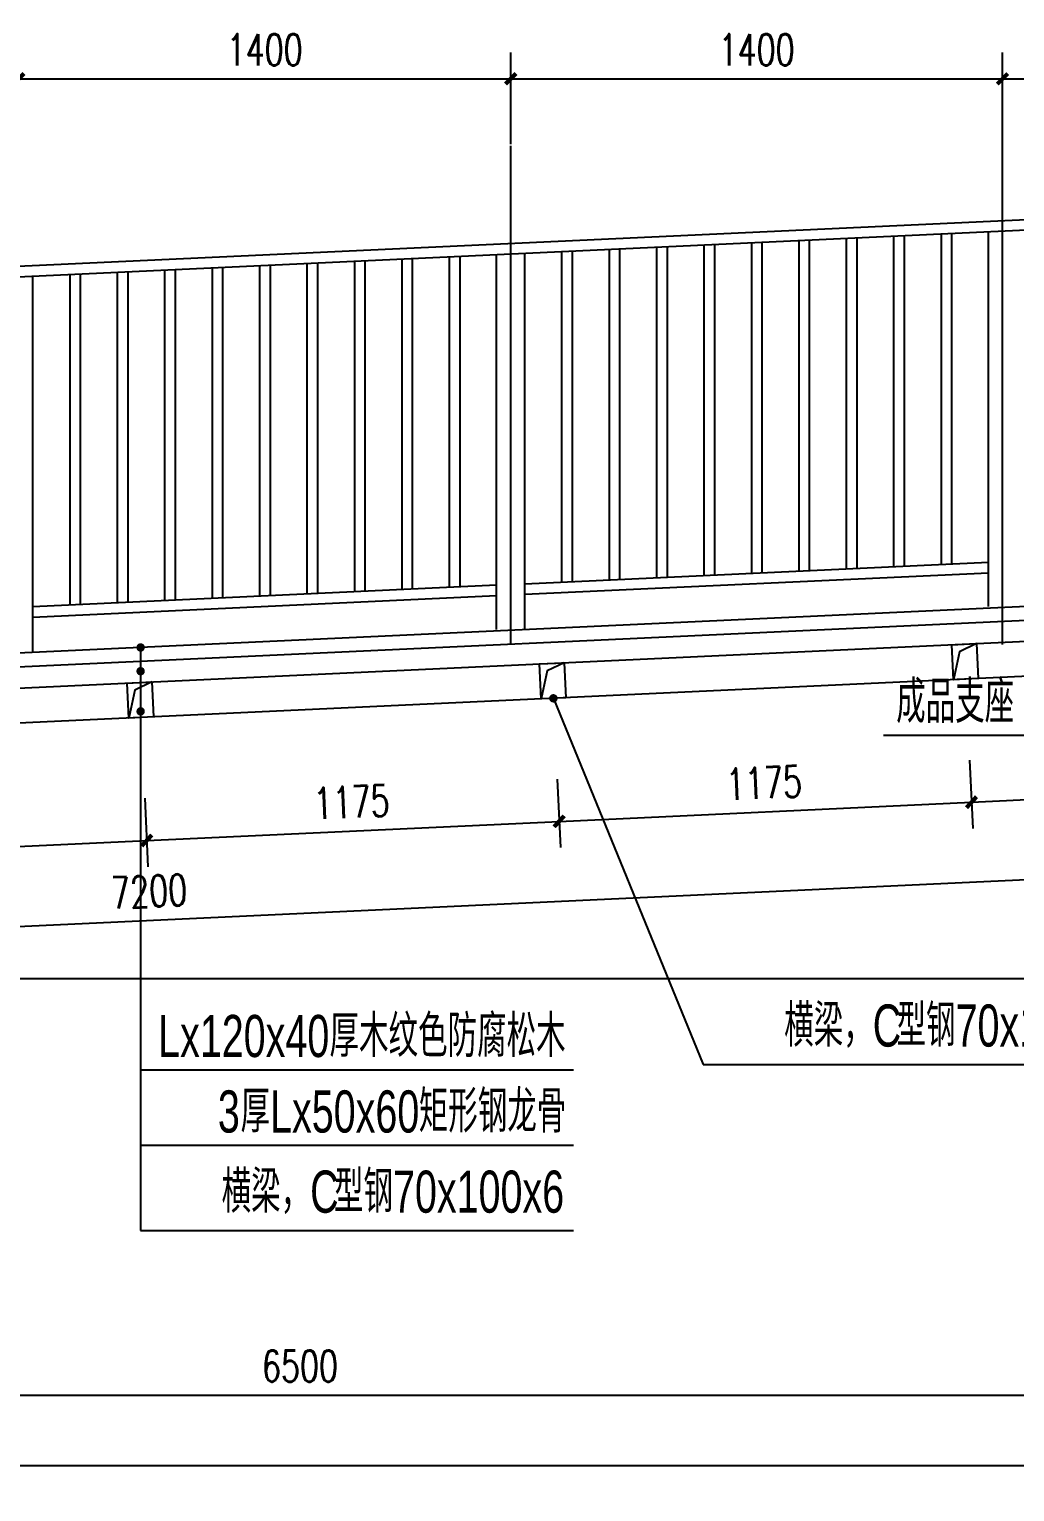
# Model space of a CAD drawing. Extents: x 1332 to 175445, y 256143 to 386027.
# Drawn here: x 106648 to 109453, y 271117 to 275282 of the extents above; entities that cross this region are included whole.
import ezdxf

# ---------------------------------------------------------------- set-up
doc = ezdxf.new("R2010")
doc.units = 0
doc.header["$LTSCALE"] = 10
doc.header["$MEASUREMENT"] = 0
doc.linetypes.add('DOTE', pattern=[2.42, 2, -0.2, 0.02, -0.2])
for name, color, linetype in [('00-Palm-道路中线', 1, 'DOTE'), ('00-园建', 4, 'Continuous'), ('00-填充', 8, 'Continuous'), ('00-立面细', 2, 'Continuous'), ('DIM_LEAD', 3, 'Continuous'), ('PUB_DIM', 3, 'Continuous'), ('PUB_TEXT', 7, 'Continuous')]:
    doc.layers.add(name, color=color, linetype=linetype)
doc.styles.add('_TCH_DIM_T3', font='SIMPLEX', dxfattribs={"width": 0.705882, "bigfont": 'GBCBIG'})
doc.styles.add('PALMstyle', font='HAIWENRS', dxfattribs={"width": 0.7, "bigfont": 'HZTXT'})
doc.linetypes.add('ZIGZAG', pattern='A,0.0001,-0.2,[131,ltypeshp.shx,S=0.2,R=0,X=-0.2,Y=0],-0.4,[131,ltypeshp.shx,S=0.2,R=180,X=0.2,Y=0],-0.2', length=0.8001)
doc.dimstyles.new('_TCH_ARCH&&30', dxfattribs={"dimtxt": 89.25, "dimasz": 30, "dimexe": 75, "dimexo": 90, "dimgap": 37.875, "dimtad": 1, "dimdec": 0, "dimrnd": 5, "dimzin": 0, "dimdsep": 46, "dimtxsty": '_TCH_DIM_T3', "dimblk": 'ARCHTICK', "dimcen": 0.09, "dimclrt": 7, "dimazin": 2, "dimtfac": 1, "dimtdec": 0, "dimtix": 1, "dimtmove": 2, "dimatfit": 3, "dimfxl": 0, "dimtolj": 1, "dimtzin": 0, "dimarcsym": 0})

# ---------------------------------------------------------------- blocks, each defined once
blk = doc.blocks.new('_ArchTick')
at = {"color": 0, "linetype": 'ByBlock', "const_width": 0.4}
blk.add_lwpolyline([(-0.5, -0.5), (0.5, 0.5)], dxfattribs=at)
blk = doc.blocks.new('*D272')
at = {"layer": 'Defpoints', "color": 0, "transparency": 16777216}
for p in [(104168.5, 271731.4), (110668.5, 271731.4), (110668.5, 271392)]:
    blk.add_point(p, dxfattribs=at)
at = {"layer": 'PUB_DIM', "color": 0, "lineweight": -2, "transparency": 16777216}
for p, q in [((104168.5, 271641.4), (104168.5, 271317)), ((110668.5, 271641.4), (110668.5, 271317)), ((104168.5, 271392), (110668.5, 271392))]:
    blk.add_line(p, q, dxfattribs=at)
at = {"layer": 'PUB_DIM', "color": 0, "lineweight": -2, "transparency": 16777216, "xscale": 30, "yscale": 30, "zscale": 30, "rotation": 180}
blk.add_blockref('_ArchTick', (104168.5, 271392), dxfattribs=at)
at = {"layer": 'PUB_DIM', "color": 0, "lineweight": -2, "transparency": 16777216, "xscale": 30, "yscale": 30, "zscale": 30}
blk.add_blockref('_ArchTick', (110668.5, 271392), dxfattribs=at)
at = {"layer": 'PUB_DIM', "color": 7, "transparency": 16777216, "insert": (107418.5, 271474.5), "char_height": 89.25, "attachment_point": 5, "style": '_TCH_DIM_T3'}
blk.add_mtext('\\A1;6500', dxfattribs=at)
blk = doc.blocks.new('*D274')
at = {"layer": 'Defpoints', "color": 0, "transparency": 16777216}
for p in [(102168.5, 271464.2), (110668.5, 271464.2), (110668.5, 271191.6)]:
    blk.add_point(p, dxfattribs=at)
at = {"layer": 'PUB_DIM', "color": 0, "lineweight": -2, "transparency": 16777216}
for p, q in [((102168.5, 271374.2), (102168.5, 271116.6)), ((110668.5, 271374.2), (110668.5, 271116.6)), ((102168.5, 271191.6), (110668.5, 271191.6))]:
    blk.add_line(p, q, dxfattribs=at)
at = {"layer": 'PUB_DIM', "color": 0, "lineweight": -2, "transparency": 16777216, "xscale": 30, "yscale": 30, "zscale": 30, "rotation": 180}
blk.add_blockref('_ArchTick', (102168.5, 271191.6), dxfattribs=at)
at = {"layer": 'PUB_DIM', "color": 0, "lineweight": -2, "transparency": 16777216, "xscale": 30, "yscale": 30, "zscale": 30}
blk.add_blockref('_ArchTick', (110668.5, 271191.6), dxfattribs=at)
at = {"layer": 'PUB_DIM', "color": 7, "transparency": 16777216, "insert": (106418.5, 271274.1), "char_height": 89.25, "attachment_point": 5, "style": '_TCH_DIM_T3'}
blk.add_mtext('\\A1;8500', dxfattribs=at)
blk = doc.blocks.new('*D282')
at = {"layer": 'Defpoints', "color": 0, "transparency": 16777216}
for p in [(108018.5, 275140.7), (106618.5, 274864.5), (108018.5, 274864.5)]:
    blk.add_point(p, dxfattribs=at)
at = {"layer": 'PUB_DIM', "color": 0, "lineweight": -2, "transparency": 16777216}
for p, q in [((106618.5, 274954.5), (106618.5, 275215.7)), ((108018.5, 274954.5), (108018.5, 275215.7)), ((106618.5, 275140.7), (108018.5, 275140.7))]:
    blk.add_line(p, q, dxfattribs=at)
at = {"layer": 'PUB_DIM', "color": 0, "lineweight": -2, "transparency": 16777216, "xscale": 30, "yscale": 30, "zscale": 30, "rotation": 180}
blk.add_blockref('_ArchTick', (106618.5, 275140.7), dxfattribs=at)
at = {"layer": 'PUB_DIM', "color": 0, "lineweight": -2, "transparency": 16777216, "xscale": 30, "yscale": 30, "zscale": 30}
blk.add_blockref('_ArchTick', (108018.5, 275140.7), dxfattribs=at)
at = {"layer": 'PUB_DIM', "color": 7, "transparency": 16777216, "insert": (107318.5, 275223.2), "char_height": 89.25, "attachment_point": 5, "style": '_TCH_DIM_T3'}
blk.add_mtext('\\A1;1400', dxfattribs=at)
blk = doc.blocks.new('*D283')
at = {"layer": 'Defpoints', "color": 0, "transparency": 16777216}
for p in [(109418.5, 275140.7), (108018.5, 274864.5), (109418.5, 274864.5)]:
    blk.add_point(p, dxfattribs=at)
at = {"layer": 'PUB_DIM', "color": 0, "lineweight": -2, "transparency": 16777216}
for p, q in [((108018.5, 274954.5), (108018.5, 275215.7)), ((109418.5, 274954.5), (109418.5, 275215.7)), ((108018.5, 275140.7), (109418.5, 275140.7))]:
    blk.add_line(p, q, dxfattribs=at)
at = {"layer": 'PUB_DIM', "color": 0, "lineweight": -2, "transparency": 16777216, "xscale": 30, "yscale": 30, "zscale": 30, "rotation": 180}
blk.add_blockref('_ArchTick', (108018.5, 275140.7), dxfattribs=at)
at = {"layer": 'PUB_DIM', "color": 0, "lineweight": -2, "transparency": 16777216, "xscale": 30, "yscale": 30, "zscale": 30}
blk.add_blockref('_ArchTick', (109418.5, 275140.7), dxfattribs=at)
at = {"layer": 'PUB_DIM', "color": 7, "transparency": 16777216, "insert": (108718.5, 275223.2), "char_height": 89.25, "attachment_point": 5, "style": '_TCH_DIM_T3'}
blk.add_mtext('\\A1;1400', dxfattribs=at)
blk = doc.blocks.new('*D284')
at = {"layer": 'Defpoints', "color": 0, "transparency": 16777216}
for p in [(110818.5, 275140.7), (109418.5, 274864.5), (110818.5, 274864.5)]:
    blk.add_point(p, dxfattribs=at)
at = {"layer": 'PUB_DIM', "color": 0, "lineweight": -2, "transparency": 16777216}
for p, q in [((109418.5, 274954.5), (109418.5, 275215.7)), ((110818.5, 274954.5), (110818.5, 275215.7)), ((109418.5, 275140.7), (110818.5, 275140.7))]:
    blk.add_line(p, q, dxfattribs=at)
at = {"layer": 'PUB_DIM', "color": 0, "lineweight": -2, "transparency": 16777216, "xscale": 30, "yscale": 30, "zscale": 30, "rotation": 180}
blk.add_blockref('_ArchTick', (109418.5, 275140.7), dxfattribs=at)
at = {"layer": 'PUB_DIM', "color": 0, "lineweight": -2, "transparency": 16777216, "xscale": 30, "yscale": 30, "zscale": 30}
blk.add_blockref('_ArchTick', (110818.5, 275140.7), dxfattribs=at)
at = {"layer": 'PUB_DIM', "color": 7, "transparency": 16777216, "insert": (110118.5, 275223.2), "char_height": 89.25, "attachment_point": 5, "style": '_TCH_DIM_T3'}
blk.add_mtext('\\A1;1400', dxfattribs=at)
blk = doc.blocks.new('*D292')
at = {"layer": 'Defpoints', "color": 0, "transparency": 16777216}
for p in [(106972.9, 273181.4), (105799.1, 273126.9), (106982.6, 272971.3)]:
    blk.add_point(p, dxfattribs=at)
at = {"layer": 'PUB_DIM', "color": 0, "lineweight": -2, "transparency": 16777216}
for p, q in [((106977, 273091.5), (106986.1, 272896.4)), ((105803.3, 273036.9), (105812.4, 272841.9)), ((105808.9, 272916.8), (106982.6, 272971.3))]:
    blk.add_line(p, q, dxfattribs=at)
at = {"layer": 'PUB_DIM', "color": 0, "lineweight": -2, "transparency": 16777216, "xscale": 30, "yscale": 30, "zscale": 30}
for p, rotation in [((106982.6, 272971.3), 2.660304574894348), ((105808.9, 272916.8), 182.6603045748943)]:
    blk.add_blockref('_ArchTick', p, dxfattribs=dict(at, rotation=rotation))
at = {"layer": 'PUB_DIM', "color": 7, "transparency": 16777216, "insert": (106391.9, 273026.5), "char_height": 89.25, "attachment_point": 5, "rotation": 2.6603, "style": '_TCH_DIM_T3'}
blk.add_mtext('\\A1;1175', dxfattribs=at)
blk = doc.blocks.new('*D293')
at = {"layer": 'Defpoints', "color": 0, "transparency": 16777216}
for p in [(108146.6, 273235.9), (106972.9, 273181.4), (108156.4, 273025.9)]:
    blk.add_point(p, dxfattribs=at)
at = {"layer": 'PUB_DIM', "color": 0, "lineweight": -2, "transparency": 16777216}
for p, q in [((108150.8, 273146), (108159.8, 272951)), ((106977, 273091.5), (106986.1, 272896.4)), ((106982.6, 272971.3), (108156.4, 273025.9))]:
    blk.add_line(p, q, dxfattribs=at)
at = {"layer": 'PUB_DIM', "color": 0, "lineweight": -2, "transparency": 16777216, "xscale": 30, "yscale": 30, "zscale": 30}
for p, rotation in [((108156.4, 273025.9), 2.66030457489412), ((106982.6, 272971.3), 182.6603045748942)]:
    blk.add_blockref('_ArchTick', p, dxfattribs=dict(at, rotation=rotation))
at = {"layer": 'PUB_DIM', "color": 7, "transparency": 16777216, "insert": (107565.7, 273081), "char_height": 89.25, "attachment_point": 5, "rotation": 2.6603, "style": '_TCH_DIM_T3'}
blk.add_mtext('\\A1;1175', dxfattribs=at)
blk = doc.blocks.new('*D294')
at = {"layer": 'Defpoints', "color": 0, "transparency": 16777216}
for p in [(109320.3, 273290.5), (108146.6, 273235.9), (109330.1, 273080.4)]:
    blk.add_point(p, dxfattribs=at)
at = {"layer": 'PUB_DIM', "color": 0, "lineweight": -2, "transparency": 16777216}
for p, q in [((109324.5, 273200.6), (109333.6, 273005.5)), ((108150.8, 273146), (108159.8, 272951)), ((108156.4, 273025.9), (109330.1, 273080.4))]:
    blk.add_line(p, q, dxfattribs=at)
at = {"layer": 'PUB_DIM', "color": 0, "lineweight": -2, "transparency": 16777216, "xscale": 30, "yscale": 30, "zscale": 30}
for p, rotation in [((109330.1, 273080.4), 2.660304574891142), ((108156.4, 273025.9), 182.6603045748911)]:
    blk.add_blockref('_ArchTick', p, dxfattribs=dict(at, rotation=rotation))
at = {"layer": 'PUB_DIM', "color": 7, "transparency": 16777216, "insert": (108739.4, 273135.6), "char_height": 89.25, "attachment_point": 5, "rotation": 2.6603, "style": '_TCH_DIM_T3'}
blk.add_mtext('\\A1;1175', dxfattribs=at)
blk = doc.blocks.new('*D295')
at = {"layer": 'Defpoints', "color": 0, "transparency": 16777216}
for p in [(110544, 273347.3), (109320.3, 273290.5), (110553.8, 273137.3)]:
    blk.add_point(p, dxfattribs=at)
at = {"layer": 'PUB_DIM', "color": 0, "lineweight": -2, "transparency": 16777216}
for p, q in [((110548.2, 273257.4), (110557.2, 273062.4)), ((109324.5, 273200.6), (109333.6, 273005.5)), ((109330.1, 273080.4), (110553.8, 273137.3))]:
    blk.add_line(p, q, dxfattribs=at)
at = {"layer": 'PUB_DIM', "color": 0, "lineweight": -2, "transparency": 16777216, "xscale": 30, "yscale": 30, "zscale": 30}
for p, rotation in [((110553.8, 273137.3), 2.660304574894603), ((109330.1, 273080.4), 182.6603045748946)]:
    blk.add_blockref('_ArchTick', p, dxfattribs=dict(at, rotation=rotation))
at = {"layer": 'PUB_DIM', "color": 7, "transparency": 16777216, "insert": (109938.1, 273191.3), "char_height": 89.25, "attachment_point": 5, "rotation": 2.6603, "style": '_TCH_DIM_T3'}
blk.add_mtext('\\A1;1225', dxfattribs=at)
blk = doc.blocks.new('*D297')
at = {"layer": 'Defpoints', "color": 0, "transparency": 16777216}
for p in [(110573.2, 273258.6), (103380.9, 272924.4), (110589.3, 272911.3)]:
    blk.add_point(p, dxfattribs=at)
at = {"layer": 'PUB_DIM', "color": 0, "lineweight": -2, "transparency": 16777216}
for p, q in [((110577.3, 273168.7), (110592.8, 272836.4)), ((103397.1, 272577.1), (110589.3, 272911.3)), ((103385.1, 272834.5), (103400.5, 272502.2))]:
    blk.add_line(p, q, dxfattribs=at)
at = {"layer": 'PUB_DIM', "color": 0, "lineweight": -2, "transparency": 16777216, "xscale": 30, "yscale": 30, "zscale": 30}
for p, rotation in [((110589.3, 272911.3), 2.660304574892872), ((103397.1, 272577.1), 182.6603045748928)]:
    blk.add_blockref('_ArchTick', p, dxfattribs=dict(at, rotation=rotation))
at = {"layer": 'PUB_DIM', "color": 7, "transparency": 16777216, "insert": (106989.3, 272826.6), "char_height": 89.25, "attachment_point": 5, "rotation": 2.6603, "style": '_TCH_DIM_T3'}
blk.add_mtext('\\A1;7200', dxfattribs=at)

msp = doc.modelspace()

# ---------------------------------------------------------------- linework, layer by layer
at = {"layer": '00-Palm-道路中线', "ltscale": 0.1}
for points in [[(108018.5, 273529.1), (108018.5, 274949.4)], [(109418.5, 273529.1), (109418.5, 274975.9)]]:
    msp.add_lwpolyline(points, dxfattribs=at)
at = {"layer": '00-园建'}
for p, q in [((103386.7, 273355.6), (110586, 273690.1)), ((103388.5, 273315.6), (110587.8, 273650.1))]:
    msp.add_line(p, q, dxfattribs=at)
at = {"layer": '00-园建', "color": 5, "linetype": 'ZIGZAG', "ltscale": 0.2}
msp.add_line((110668.5, 272577.2), (99158.5, 272577.2), dxfattribs=at)
at = {"layer": '00-园建'}
msp.add_lwpolyline([(110595.3, 273490.3), (103394.9, 273155.7), (103386.7, 273355.6)], dxfattribs=at)
at = {"layer": '00-填充', "color": 8}
for p, q in [((102378.5, 274409.9), (110843, 274803.2)), ((102378.5, 274379.9), (110843, 274773.2)), ((109138.5, 274694), (109138.5, 273753)), ((109243.5, 274698.9), (109243.5, 273757.8)), ((109273.5, 274700.2), (109273.5, 273759.2)), ((109378.5, 273637.7), (109378.5, 274705.1)), ((108298.5, 274654.9), (108298.5, 273713.9)), ((108328.5, 274656.3), (108328.5, 273715.3)), ((108433.5, 274661.2), (108433.5, 273720.2)), ((108463.5, 274662.6), (108463.5, 273721.6)), ((108568.5, 274667.5), (108568.5, 273726.5)), ((108598.5, 274668.9), (108598.5, 273727.9)), ((108703.5, 274673.8), (108703.5, 273732.7)), ((108733.5, 274675.2), (108733.5, 273734.1)), ((108838.5, 274680), (108838.5, 273739)), ((108868.5, 274681.4), (108868.5, 273740.4)), ((108973.5, 274686.3), (108973.5, 273745.3)), ((109003.5, 274687.7), (109003.5, 273746.7)), ((109108.5, 274692.6), (109108.5, 273751.6)), ((107438.5, 274615), (107438.5, 273674)), ((107468.5, 274616.4), (107468.5, 273675.4)), ((107573.5, 274621.3), (107573.5, 273680.2)), ((107603.5, 274622.7), (107603.5, 273681.6)), ((107708.5, 274627.5), (107708.5, 273686.5)), ((107738.5, 274628.9), (107738.5, 273687.9)), ((107843.5, 274633.8), (107843.5, 273692.8)), ((107873.5, 274635.2), (107873.5, 273694.2)), ((107978.5, 273572.6), (107978.5, 274640.1)), ((108058.5, 273572.6), (108058.5, 274643.8)), ((108163.5, 274648.7), (108163.5, 273707.7)), ((108193.5, 274650.1), (108193.5, 273709.1)), ((106658.5, 273507.6), (106658.5, 274578.7)), ((106763.5, 274583.6), (106763.5, 273642.6)), ((106793.5, 274585), (106793.5, 273644)), ((106898.5, 274589.9), (106898.5, 273648.9)), ((106928.5, 274591.3), (106928.5, 273650.3)), ((107033.5, 274596.2), (107033.5, 273655.2)), ((107063.5, 274597.6), (107063.5, 273656.5)), ((107168.5, 274602.4), (107168.5, 273661.4)), ((107198.5, 274603.8), (107198.5, 273662.8)), ((107303.5, 274608.7), (107303.5, 273667.7)), ((107333.5, 274610.1), (107333.5, 273669.1)), ((108058.5, 273702.8), (109378.5, 273764.1)), ((106658.5, 273637.7), (107978.5, 273699.1)), ((108058.5, 273672.7), (109378.5, 273734.1)), ((106658.5, 273607.7), (107978.5, 273669)), ((103391.3, 273255.7), (110502.4, 273586.1))]:
    msp.add_line(p, q, dxfattribs=at)
for points in [[(109344.1, 273532.3), (109295.8, 273509), (109278.8, 273429.1)], [(108170.4, 273477.7), (108122.1, 273454.5), (108105.1, 273374.6)], [(106996.7, 273423.2), (106948.4, 273399.9), (106931.4, 273320)]]:
    msp.add_lwpolyline(points, dxfattribs=at)
msp.add_lwpolyline([(108175, 273377.8), (108105.1, 273374.6), (108100.5, 273474.5), (108170.4, 273477.7)], close=True, dxfattribs=at)
at = {"layer": '00-立面细'}
for points in [[(109348.8, 273432.4), (109278.8, 273429.1), (109274.2, 273529), (109344.1, 273532.3)], [(107001.3, 273323.3), (106931.4, 273320), (106926.7, 273419.9), (106996.7, 273423.2)]]:
    msp.add_lwpolyline(points, close=True, dxfattribs=at)
at = {"layer": 'DIM_LEAD'}
for p, q in [((106965.1, 273521.1), (106965.1, 272103.6)), ((106965.1, 273453.5), (106965.1, 272318.6)), ((108140.1, 273376.2), (108566.5, 272333.3)), ((106965.1, 273339), (106965.1, 271860.2)), ((110331.1, 273270.1), (109079.7, 273270.1)), ((108566.5, 272333.3), (109799, 272333.3)), ((106965.1, 272318.6), (108197.6, 272318.6)), ((106965.1, 272103.6), (108197.6, 272103.6)), ((106965.1, 271860.2), (108197.6, 271860.2))]:
    msp.add_line(p, q, dxfattribs=at)
at = {"layer": 'DIM_LEAD', "const_width": 12}
for points in [[(106965.1, 273527.1, 1), (106965.1, 273515.1, 1)], [(106965.1, 273459.5, 1), (106965.1, 273447.5, 1)], [(108137.8, 273381.8, 1), (108142.3, 273370.7, 1)], [(106965.1, 273345, 1), (106965.1, 273333, 1)]]:
    msp.add_lwpolyline(points, format="xyb", close=True, dxfattribs=at)

# ---------------------------------------------------------------- texts
at = {"layer": 'PUB_TEXT', "style": 'PALMstyle', "width": 0.7}
for s, p in [('成品支座', (109115.7, 273306.1)), ('厚木纹色防腐松木', (107502.8, 272354.6)), ('横梁，', (108797, 272384.4)), ('C', (109049, 272384.4)), ('型钢', (109116.8, 272384.4)), ('70x100x3', (109284.8, 272384.4)), ('Lx120x40', (107015, 272354.6)), ('3', (107185, 272139.6)), ('厚', (107249.6, 272139.6)), ('Lx50x60', (107333.6, 272139.6)), ('矩形钢龙骨', (107756.8, 272139.6)), ('横梁，', (107195.6, 271911.3)), ('C', (107447.6, 271911.3)), ('型钢', (107515.5, 271911.3)), ('70x100x6', (107683.5, 271911.3))]:
    msp.add_text(s, height=120, dxfattribs=at).set_placement(p)

# ---------------------------------------------------------------- dimensions: what is measured, and where the dimension line sits
at = {"layer": 'PUB_DIM'}
for p1, p2, distance, picture, middle in [((106618.5, 274864.5), (108018.5, 274864.5), 276.2, '*D282', (107318.5, 275223.2)), ((108018.5, 274864.5), (109418.5, 274864.5), 276.2, '*D283', (108718.5, 275223.2)), ((109418.5, 274864.5), (110818.5, 274864.5), 276.2, '*D284', (110118.5, 275223.2)), ((109320.3, 273290.5), (110544, 273347.3), -210.3, '*D295', (109938.1, 273191.3)), ((108146.6, 273235.9), (109320.3, 273290.5), -210.3, '*D294', (108739.4, 273135.6)), ((103380.9, 272924.4), (110573.2, 273258.6), -347.7, '*D297', (106989.3, 272826.6)), ((106972.9, 273181.4), (108146.6, 273235.9), -210.3, '*D293', (107565.7, 273081)), ((105799.1, 273126.9), (106972.9, 273181.4), -210.3, '*D292', (106391.9, 273026.5)), ((104168.5, 271731.4), (110668.5, 271731.4), -339.4, '*D272', (107418.5, 271474.5)), ((102168.5, 271464.2), (110668.5, 271464.2), -272.6, '*D274', (106418.5, 271274.1))]:
    dim = msp.add_aligned_dim(p1=p1, p2=p2, distance=distance, dimstyle='_TCH_ARCH&&30', dxfattribs=at)
    dim.commit()
    dim.dimension.update_dxf_attribs({"geometry": picture, "text_midpoint": middle})

doc.saveas('drawing.dxf')
